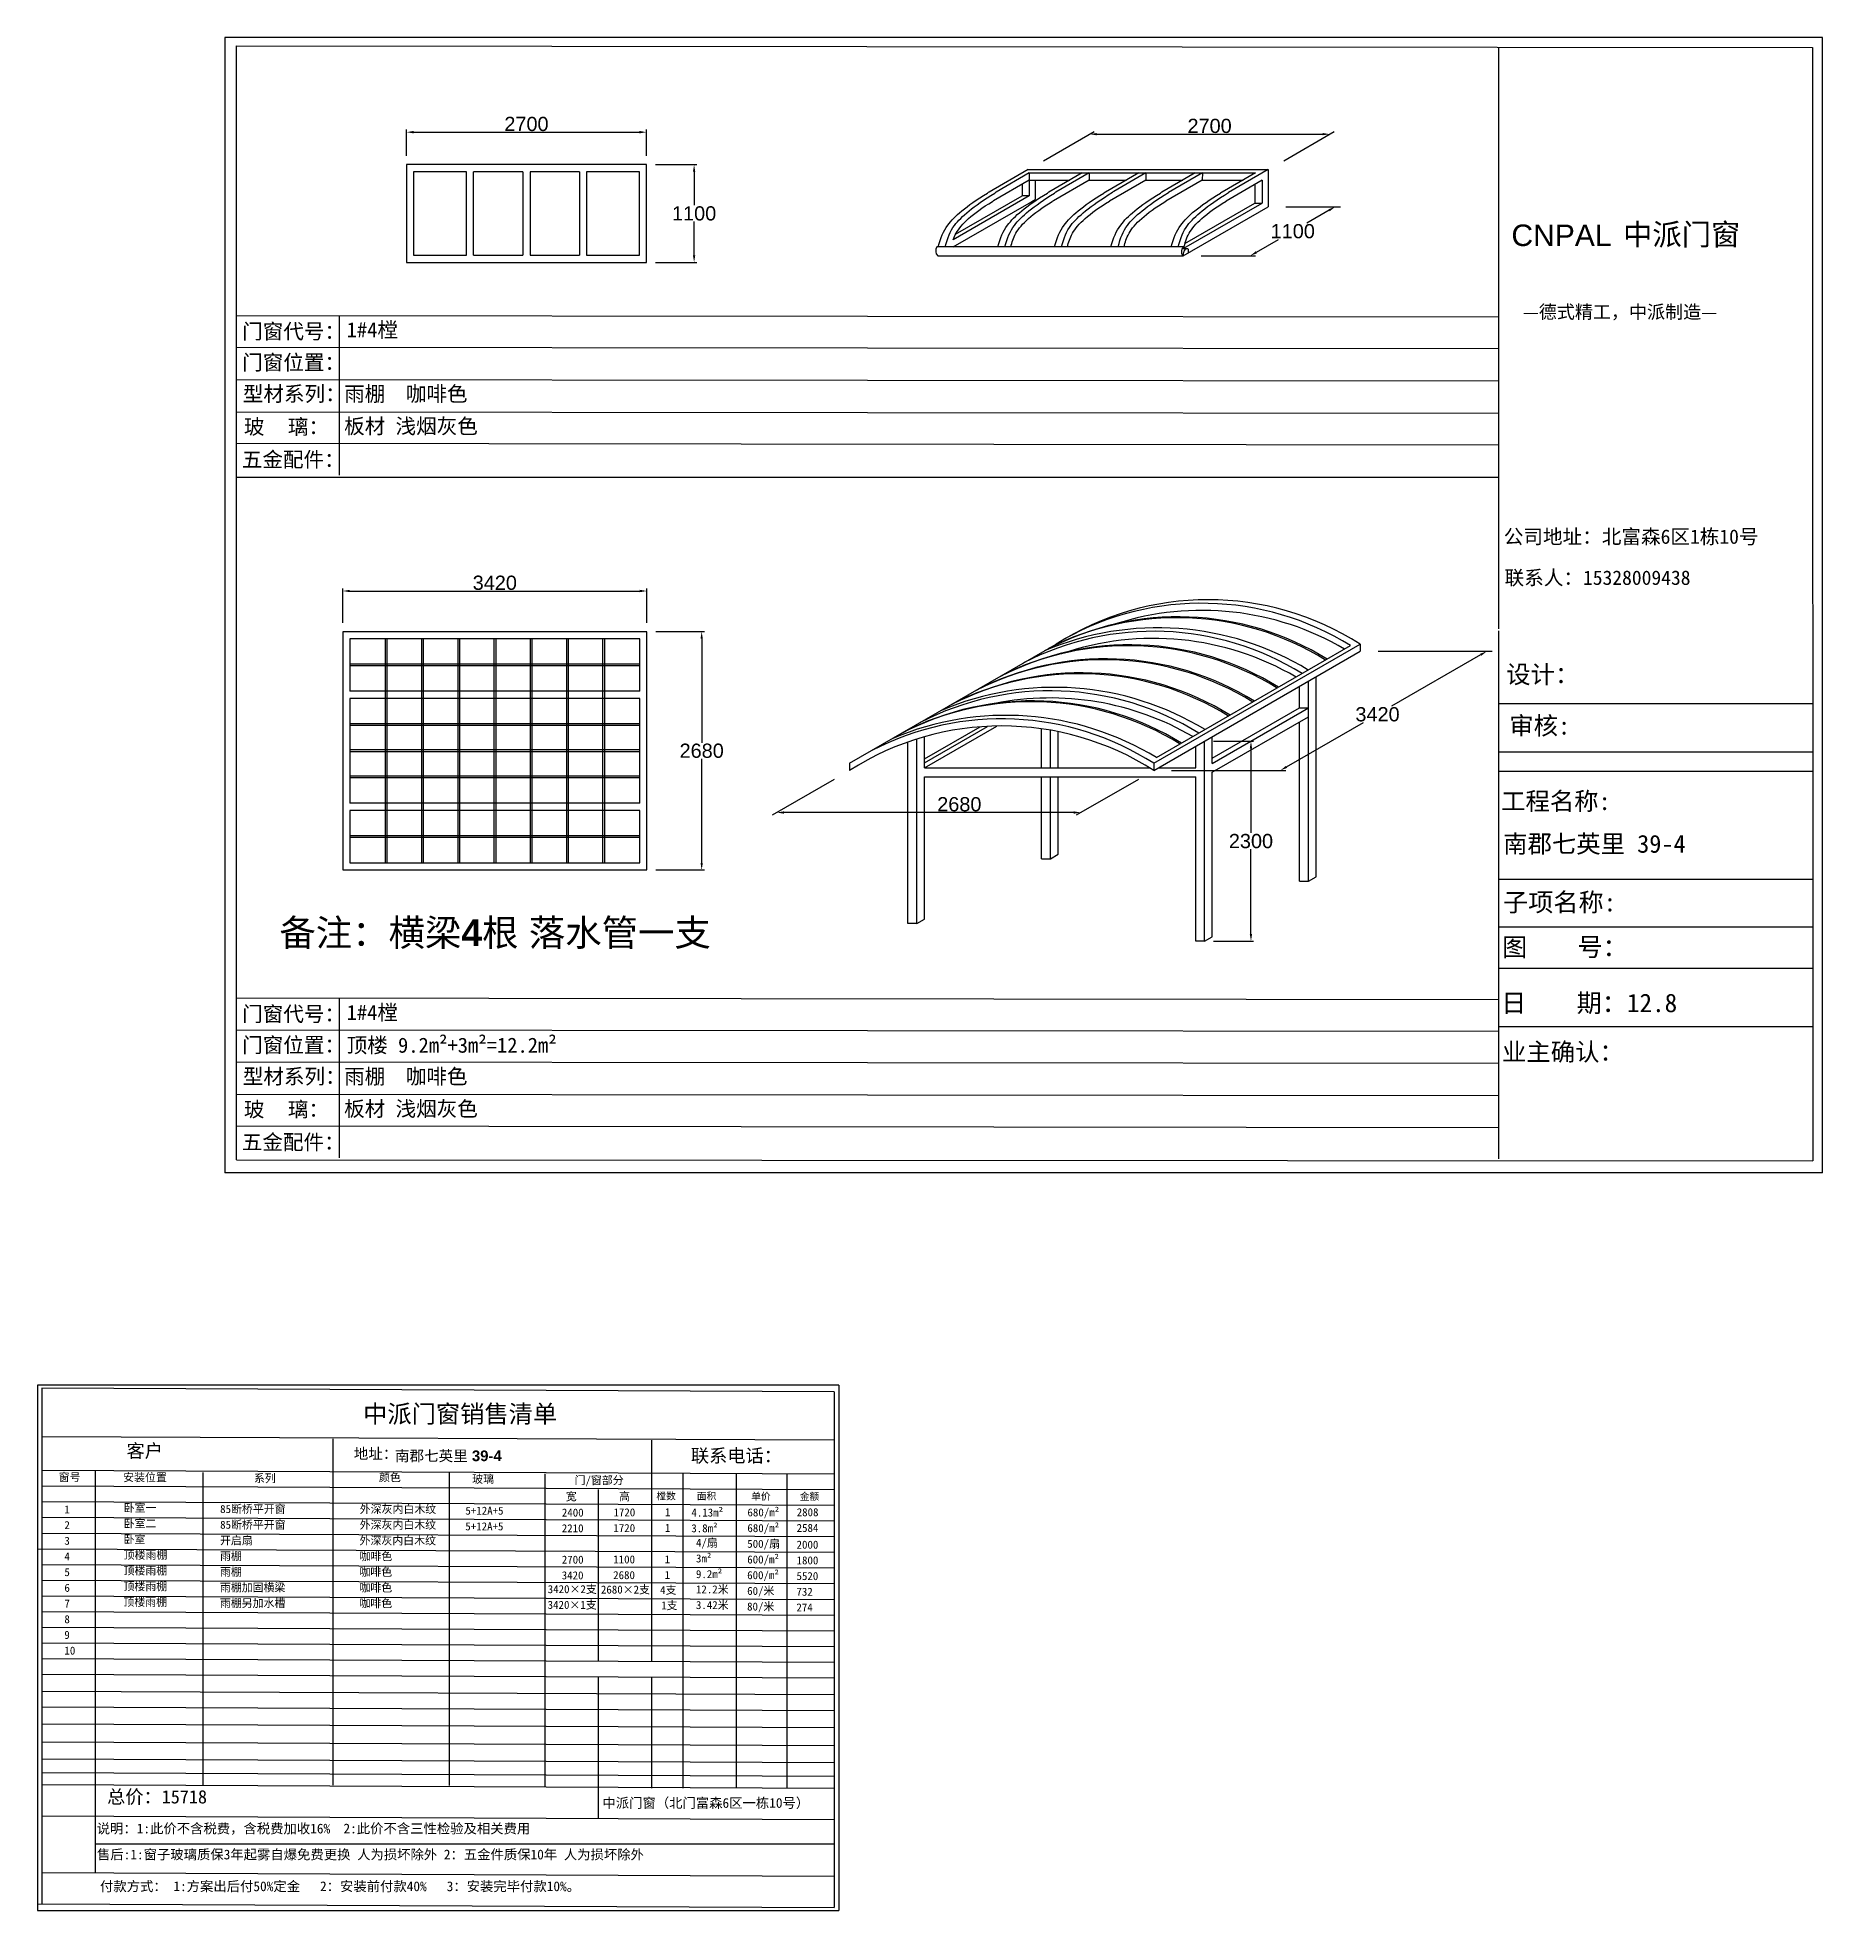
# Model space of a CAD drawing. Header units: inches. Extents: x -138455 to 599497, y -747149 to 13167.
# Drawn here: x 163149 to 183220, y -553349 to -532283 of the extents above; entities that cross this region are included whole.
import ezdxf

# ---------------------------------------------------------------- set-up
doc = ezdxf.new("R2010")
doc.units = ezdxf.units.IN
doc.header["$MEASUREMENT"] = 0
doc.header["$PDMODE"] = 35
doc.header["$PDSIZE"] = -3
doc.layers.add('0 @ 1', color=7, linetype='Continuous')
doc.styles.add('Annotative', font='arialbd.ttf')
doc.styles.add('MtXpl_', font='')
doc.styles.get("Standard").update_dxf_attribs({"font": 'arial.ttf'})
doc.styles.get('MtXpl_').set_extended_font_data('SimSun')
doc.dimstyles.get("Standard").update_dxf_attribs({"dimtxt": 80, "dimasz": 70, "dimexe": 40, "dimexo": 80, "dimgap": 0, "dimtad": 1, "dimtih": 1, "dimtoh": 1, "dimdec": 0, "dimzin": 0, "dimdsep": 46, "dimtxsty": 'Standard', "dimcen": 0.09, "dimadec": 0, "dimazin": 0, "dimtfac": 1, "dimtdec": 0, "dimtofl": 0, "dimtmove": 0, "dimatfit": 3, "dimfxl": 0, "dimtolj": 1, "dimtzin": 0, "dimarcsym": 0})

# ---------------------------------------------------------------- blocks, each defined once
blk = doc.blocks.new('*D2344')
at = {"color": 0, "lineweight": -2, "transparency": 16777216}
for p, q in [((166581, -538866), (166581, -538479)), ((166661, -538509), (169921, -538509)), ((170001, -538866), (170001, -538479))]:
    blk.add_line(p, q, dxfattribs=at)
at = {"color": 0, "transparency": 16777216}
for points in [[(166661, -538495), (166661, -538522), (166581, -538509)], [(169921, -538495), (169921, -538522), (170001, -538509)]]:
    blk.add_solid(points, dxfattribs=at)
at = {"layer": 'Defpoints', "color": 0, "transparency": 16777216}
for p in [(170001, -538509), (166581, -538966), (170001, -538966)]:
    blk.add_point(p, dxfattribs=at)
at = {"color": 0, "transparency": 16777216, "insert": (168291, -538417), "char_height": 160, "attachment_point": 5}
blk.add_mtext('\\A1;3420', dxfattribs=at)
blk = doc.blocks.new('*D2345')
at = {"color": 0, "lineweight": -2, "transparency": 16777216}
for p, q in [((170101, -538966), (170647, -538966)), ((170617, -539046), (170617, -540215)), ((170617, -541566), (170617, -540398)), ((170101, -541646), (170647, -541646))]:
    blk.add_line(p, q, dxfattribs=at)
at = {"color": 0, "transparency": 16777216}
for points in [[(170604, -539046), (170630, -539046), (170617, -538966)], [(170604, -541566), (170630, -541566), (170617, -541646)]]:
    blk.add_solid(points, dxfattribs=at)
at = {"layer": 'Defpoints', "color": 0, "transparency": 16777216}
for p in [(170001, -538966), (170001, -541646), (170617, -541646)]:
    blk.add_point(p, dxfattribs=at)
at = {"color": 0, "transparency": 16777216, "insert": (170617, -540306), "char_height": 160, "attachment_point": 5}
blk.add_mtext('\\A1;2680', dxfattribs=at)
blk = doc.blocks.new('*D2346')
at = {"color": 0, "lineweight": -2, "transparency": 16777216}
for p, q in [((178222, -539187), (179505, -539187)), ((179375, -539227), (178375, -539804)), ((177193, -540487), (178057, -539988)), ((175901, -540527), (177184, -540527))]:
    blk.add_line(p, q, dxfattribs=at)
at = {"color": 0, "transparency": 16777216}
for points in [[(179369, -539215), (179382, -539238), (179445, -539187)], [(177186, -540475), (177200, -540498), (177124, -540527)]]:
    blk.add_solid(points, dxfattribs=at)
at = {"layer": 'Defpoints', "color": 0, "transparency": 16777216}
for p in [(178022, -539187), (179445, -539187), (175701, -540527)]:
    blk.add_point(p, dxfattribs=at)
at = {"color": 0, "transparency": 16777216, "insert": (178216, -539896), "char_height": 160, "attachment_point": 5}
blk.add_mtext('\\A1;3420', dxfattribs=at)
blk = doc.blocks.new('*D2347')
at = {"color": 0, "lineweight": -2, "transparency": 16777216}
for p, q in [((172107, -540627), (171409, -541030)), ((175527, -540627), (174829, -541030)), ((174801, -541000), (171541, -541000))]:
    blk.add_line(p, q, dxfattribs=at)
at = {"color": 0, "transparency": 16777216}
for points in [[(171541, -540987), (171541, -541013), (171461, -541000)], [(174801, -540987), (174801, -541013), (174881, -541000)]]:
    blk.add_solid(points, dxfattribs=at)
at = {"layer": 'Defpoints', "color": 0, "transparency": 16777216}
for p in [(172281, -540527), (175701, -540527), (171461, -541000)]:
    blk.add_point(p, dxfattribs=at)
at = {"color": 0, "transparency": 16777216, "insert": (173514, -540908), "char_height": 160, "attachment_point": 5}
blk.add_mtext('\\A1;2680', dxfattribs=at)
blk = doc.blocks.new('*D2348')
at = {"color": 0, "lineweight": -2, "transparency": 16777216}
for p, q in [((176372, -540197), (176823, -540197)), ((176793, -540277), (176793, -541230)), ((176793, -542367), (176793, -541414)), ((176372, -542447), (176823, -542447))]:
    blk.add_line(p, q, dxfattribs=at)
at = {"color": 0, "transparency": 16777216}
for points in [[(176780, -540277), (176806, -540277), (176793, -540197)], [(176780, -542367), (176806, -542367), (176793, -542447)]]:
    blk.add_solid(points, dxfattribs=at)
at = {"layer": 'Defpoints', "color": 0, "transparency": 16777216}
for p in [(176272, -540197), (176793, -540197), (176272, -542447)]:
    blk.add_point(p, dxfattribs=at)
at = {"color": 0, "transparency": 16777216, "insert": (176793, -541322), "char_height": 160, "attachment_point": 5}
blk.add_mtext('\\A1;2300', dxfattribs=at)
blk = doc.blocks.new('*D2381')
at = {"color": 0, "lineweight": -2, "transparency": 16777216}
for p, q in [((177187, -534187), (177801, -534187)), ((177671, -534227), (177422, -534372)), ((176854, -534699), (177104, -534555)), ((176232, -534739), (176845, -534739))]:
    blk.add_line(p, q, dxfattribs=at)
at = {"color": 0, "transparency": 16777216}
for points in [[(177665, -534216), (177678, -534239), (177741, -534187)], [(176847, -534688), (176861, -534711), (176785, -534739)]]:
    blk.add_solid(points, dxfattribs=at)
at = {"layer": 'Defpoints', "color": 0, "transparency": 16777216}
for p in [(176987, -534187), (177741, -534187), (176032, -534739)]:
    blk.add_point(p, dxfattribs=at)
at = {"color": 0, "transparency": 16777216, "insert": (177263, -534463), "char_height": 160, "width": 462.1, "attachment_point": 5}
blk.add_mtext('\\A1;1100', dxfattribs=at)
blk = doc.blocks.new('*D2382')
at = {"color": 0, "lineweight": -2, "transparency": 16777216}
for p, q in [((174461, -533670), (175030, -533341)), ((177161, -533670), (177730, -533341)), ((175058, -533371), (177598, -533371))]:
    blk.add_line(p, q, dxfattribs=at)
at = {"color": 0, "transparency": 16777216}
for points in [[(175058, -533358), (175058, -533384), (174978, -533371)], [(177598, -533358), (177598, -533384), (177678, -533371)]]:
    blk.add_solid(points, dxfattribs=at)
at = {"layer": 'Defpoints', "color": 0, "transparency": 16777216}
for p in [(177678, -533371), (174287, -533770), (176987, -533770)]:
    blk.add_point(p, dxfattribs=at)
at = {"color": 0, "transparency": 16777216, "insert": (176328, -533279), "char_height": 160, "attachment_point": 5}
blk.add_mtext('\\A1;2700', dxfattribs=at)
blk = doc.blocks.new('*D2383')
at = {"color": 0, "lineweight": -2, "transparency": 16777216}
for p, q in [((167297, -533613), (167297, -533319)), ((167377, -533349), (169917, -533349)), ((169997, -533613), (169997, -533319))]:
    blk.add_line(p, q, dxfattribs=at)
at = {"color": 0, "transparency": 16777216}
for points in [[(167377, -533335), (167377, -533362), (167297, -533349)], [(169917, -533335), (169917, -533362), (169997, -533349)]]:
    blk.add_solid(points, dxfattribs=at)
at = {"layer": 'Defpoints', "color": 0, "transparency": 16777216}
for p in [(169997, -533349), (167297, -533713), (169997, -533713)]:
    blk.add_point(p, dxfattribs=at)
at = {"color": 0, "transparency": 16777216, "insert": (168647, -533257), "char_height": 160, "attachment_point": 5}
blk.add_mtext('\\A1;2700', dxfattribs=at)
blk = doc.blocks.new('*D2384')
at = {"color": 0, "lineweight": -2, "transparency": 16777216}
for p, q in [((170097, -533713), (170562, -533713)), ((170532, -533793), (170532, -534171)), ((170532, -534733), (170532, -534355)), ((170097, -534813), (170562, -534813))]:
    blk.add_line(p, q, dxfattribs=at)
at = {"color": 0, "transparency": 16777216}
for points in [[(170519, -533793), (170545, -533793), (170532, -533713)], [(170519, -534733), (170545, -534733), (170532, -534813)]]:
    blk.add_solid(points, dxfattribs=at)
at = {"layer": 'Defpoints', "color": 0, "transparency": 16777216}
for p in [(169997, -533713), (169997, -534813), (170532, -534813)]:
    blk.add_point(p, dxfattribs=at)
at = {"color": 0, "transparency": 16777216, "insert": (170532, -534263), "char_height": 160, "attachment_point": 5}
blk.add_mtext('\\A1;1100', dxfattribs=at)

msp = doc.modelspace()

# ---------------------------------------------------------------- linework, layer by layer
for p, q in [((165254.2, -532283.5), (165254.2, -539078.5)), ((183219.6, -532283.5), (165254.2, -532283.5)), ((183219.6, -539091.2), (183219.6, -532283.5)), ((165388.1, -544904.5), (165388.2, -532378.5)), ((165388.2, -532378.5), (183107.1, -532396.2)), ((179577.1, -532396.2), (179577, -538934.4)), ((183107.1, -532396.2), (183111.9, -544917)), ((174287.5, -533769.7), (173848, -534023.4)), ((174287.5, -533769.7), (176987.5, -533769.7)), ((176987.5, -533769.7), (176540.4, -534027.8)), ((176987.5, -533769.7), (176987.5, -533848.9)), ((167972, -533793.1), (167377, -533793.1)), ((167377, -533793.1), (167377, -534733.1)), ((167972, -534733.1), (167972, -533793.1)), ((168607, -533793.1), (168052, -533793.1)), ((168052, -534733.1), (168052, -533793.1)), ((168607, -533793.1), (168607, -534733.1)), ((169242, -533793.1), (168687, -533793.1)), ((168687, -533793.1), (168687, -534733.1)), ((169242, -533793.1), (169242, -534733.1)), ((169917, -533793.1), (169322, -533793.1)), ((169322, -533793.1), (169322, -534733.1)), ((169917, -534733.1), (169917, -533793.1)), ((174299.3, -533887.2), (173899.2, -534119.2)), ((174299.3, -533807.2), (173928, -534023.4)), ((174219.3, -533933.6), (174219.3, -534065.4)), ((174299.3, -533807.2), (176842.6, -533807.2)), ((174299.3, -533807.2), (174299.3, -533887.2)), ((174299.3, -533887.2), (174756.5, -533887.2)), ((174299.3, -533887.2), (174299.3, -534065.4)), ((174368.6, -533887.2), (174368.6, -534105.4)), ((174895.1, -533807.2), (174520.5, -534023.4)), ((174973.7, -533887.2), (174571.8, -534119.2)), ((174975.1, -533807.2), (174600.5, -534023.4)), ((174975.1, -533807.2), (174973.7, -533887.2)), ((174973.7, -533887.2), (175392.3, -533887.2)), ((175530.7, -533807.3), (175156.3, -534023.4)), ((175609.6, -533887.2), (175201.5, -534122.8)), ((175610.9, -533807.2), (175251.1, -534014.9)), ((175609.6, -533887.2), (176028.2, -533887.2)), ((175610.9, -533807.2), (175610.9, -533887.2)), ((176166.5, -533807.3), (175792.1, -534023.4)), ((176245.4, -533887.2), (175837.3, -534122.8)), ((176246.7, -533807.2), (175864.3, -534027.9)), ((176246.7, -533807.2), (176245.4, -533887.2)), ((176245.4, -533887.2), (176704, -533887.2)), ((176842.6, -533807.2), (176468.2, -534023.3)), ((176918.2, -533888.9), (176513.3, -534122.7)), ((176838.2, -533935.1), (176838.2, -534147.2)), ((176916.7, -533806.9), (176916.7, -533807)), ((176918.2, -533888.9), (176918.2, -534147.2)), ((176987.5, -533848.9), (176987.5, -534187.2)), ((174299.3, -534065.4), (173443.6, -534559.4)), ((173444.3, -534639.1), (174299.3, -534145.4)), ((173471.6, -534497.1), (174219.3, -534065.4)), ((174299.3, -534065.4), (174219.3, -534065.4)), ((174299.3, -534145.4), (174368.6, -534105.4)), ((176031.5, -534739.1), (176987.5, -534187.2)), ((176039.1, -534654.8), (176918.2, -534147.2)), ((176050.6, -534601.9), (176838.2, -534147.2)), ((176838.2, -534147.2), (176918.2, -534147.2)), ((167377, -534733.1), (167972, -534733.1)), ((168052, -534733.1), (168607, -534733.1)), ((168687, -534733.1), (169242, -534733.1)), ((169322, -534733.1), (169917, -534733.1)), ((176029.7, -534639.1), (173262.9, -534639.1)), ((173270.9, -534739.1), (176031.5, -534739.1)), ((176075, -534660), (176018.2, -534660.1)), ((165388.3, -535409.1), (179577.2, -535424.2)), ((166540.6, -535410.4), (166541.1, -537207.9)), ((166540.6, -535410.4), (166541.1, -537207.9)), ((165388.3, -535767.5), (179577.2, -535782.6)), ((165388.3, -536128.4), (179577.2, -536143.6)), ((165388.3, -536492.1), (179577.2, -536507.2)), ((165388.3, -536847.2), (179577.1, -536864.9)), ((165388.2, -537227.7), (179577.1, -537227.7)), ((169921.3, -539046.3), (166661.3, -539046.3)), ((166661.3, -539046.3), (166661.3, -539636.3)), ((167058.8, -539046.3), (167058.8, -541566.3)), ((167078.8, -539046.3), (167078.8, -541566.3)), ((167466.3, -539046.3), (167466.3, -541566.3)), ((167486.3, -539046.3), (167486.3, -541566.3)), ((167873.8, -539046.3), (167873.8, -541566.3)), ((167893.8, -539046.3), (167893.8, -541566.3)), ((168281.3, -539046.3), (168281.3, -541566.3)), ((168301.3, -539046.3), (168301.3, -541566.3)), ((168688.8, -539046.3), (168688.8, -541566.3)), ((168708.8, -539046.3), (168708.8, -541566.3)), ((169096.3, -539046.3), (169096.3, -541566.3)), ((169116.3, -539046.3), (169116.3, -541566.3)), ((169503.8, -539046.3), (169503.8, -541566.3)), ((169523.8, -539046.3), (169523.8, -541566.3)), ((169921.3, -539636.3), (169921.3, -539046.3)), ((179577.1, -538955.2), (179577, -544894.4)), ((165254.2, -539078.5), (165254.2, -545051.1)), ((172280.6, -540446.8), (174601.6, -539106.8)), ((175700.6, -540446.8), (178021.6, -539106.8)), ((175700.6, -540526.8), (178021.6, -539186.8)), ((175731.3, -540382.9), (177914, -539122.7)), ((178021.6, -539106.8), (178021.6, -539186.8)), ((183219.6, -545051.1), (183219.6, -539091.2)), ((169921.3, -539331.3), (166661.3, -539331.3)), ((169921.3, -539351.3), (166661.3, -539351.3)), ((177527.2, -541722.2), (177527.2, -539472.2)), ((169921.3, -539636.3), (166661.3, -539636.3)), ((177340.6, -539822.8), (177340.6, -539579.9)), ((177440.6, -541772.2), (177440.6, -539522.2)), ((169921.3, -539716.3), (166661.3, -539716.3)), ((166661.3, -539716.3), (166661.3, -540896.3)), ((169921.3, -540896.3), (169921.3, -539716.3)), ((176358.1, -540390), (177340.6, -539822.8)), ((176358.1, -540447.8), (177440.6, -539822.8)), ((177340.6, -539822.8), (177440.6, -539822.8)), ((179577.1, -539774.4), (183107.1, -539774.4)), ((169921.3, -540001.3), (166661.3, -540001.3)), ((169921.3, -540021.3), (166661.3, -540021.3)), ((173121.8, -540497.8), (173936.8, -540027.2)), ((173121.8, -540440), (173830.6, -540030.8)), ((173121.8, -540397.8), (173748.4, -540036)), ((174437.5, -540497.8), (174437.5, -540058.4)), ((174537.5, -540497.8), (174537.5, -540074.2)), ((174624.1, -540497.8), (174624.1, -540090.6)), ((176358.1, -540547.8), (177440.6, -539922.8)), ((177340.6, -541772.2), (177340.6, -539980.5)), ((169921.3, -540296.3), (166661.3, -540296.3)), ((169921.3, -540316.3), (166661.3, -540316.3)), ((172619.1, -540258.4), (172619.1, -540256.2)), ((172935.2, -542248.8), (172935.2, -540207.4)), ((173035.2, -542248.8), (173035.2, -540174)), ((173121.8, -540497.8), (173121.8, -540148)), ((176171.5, -540497.8), (176171.5, -540254.9)), ((176271.5, -542447.2), (176271.5, -540197.2)), ((176358.1, -540447.8), (176358.1, -540147.2)), ((179577, -540319), (183107, -540319)), ((172280.6, -540446.8), (172280.6, -540526.8)), ((173121.8, -540497.8), (175654.4, -540497.8)), ((175636.4, -540406.8), (175637.8, -540406.8)), ((175700.6, -540446.8), (175700.6, -540526.8)), ((175750.9, -540497.8), (176171.5, -540497.8)), ((169921.3, -540591.3), (166661.3, -540591.3)), ((169921.3, -540611.3), (166661.3, -540611.3)), ((173121.8, -542198.8), (173121.8, -540597.8)), ((173121.8, -540597.8), (176171.5, -540597.8)), ((174437.5, -541519), (174437.5, -540597.8)), ((174537.5, -541519), (174537.5, -540597.8)), ((174624.1, -541469), (174624.1, -540597.8)), ((176171.5, -542447.2), (176171.5, -540597.8)), ((176358.1, -542397.2), (176358.1, -540547.8)), ((179577.1, -540534.7), (183109, -540533.8)), ((169921.3, -540896.3), (166661.3, -540896.3)), ((169921.3, -540976.3), (166661.3, -540976.3)), ((166661.3, -540976.3), (166661.3, -541566.3)), ((169921.3, -541566.3), (169921.3, -540976.3)), ((169921.3, -541261.3), (166661.3, -541261.3)), ((169921.3, -541281.3), (166661.3, -541281.3)), ((166661.3, -541566.3), (169921.3, -541566.3)), ((174437.5, -541519), (174537.5, -541519)), ((174537.5, -541519), (174624.1, -541469)), ((177340.6, -541772.2), (177440.6, -541772.2)), ((177440.6, -541772.2), (177527.2, -541722.2)), ((179577.1, -541750.9), (183109.1, -541749.9)), ((173035.2, -542248.8), (173121.8, -542198.8)), ((173035.2, -542248.8), (172935.2, -542248.8)), ((176271.5, -542447.2), (176358.1, -542397.2)), ((179577.1, -542284.7), (183109.3, -542283.8)), ((176271.5, -542447.2), (176171.5, -542447.2)), ((179577.1, -542750.2), (183109.4, -542749.3)), ((165388.2, -543085.9), (179577.1, -543101)), ((166540.5, -543087.2), (166541, -544884.7)), ((165388.2, -543444.3), (179577.1, -543459.4)), ((179577, -543407.4), (183109.6, -543406.5)), ((165388.2, -543805.2), (179577.1, -543820.4)), ((165388.2, -544168.9), (179577.1, -544184)), ((165388.2, -544523.9), (179577, -544541.7)), ((165388.1, -544904.5), (183111.9, -544917)), ((183219.6, -545051.1), (165254.2, -545051.1)), ((163149, -547438.7), (163149, -553348.6)), ((172157.7, -547438.7), (163149, -547438.7)), ((172107.7, -547513.9), (163199, -547473.7)), ((163199, -547473.7), (163199, -553273.5)), ((172157.7, -547438.7), (172157.7, -553348.6)), ((172107.7, -547513.9), (172107.7, -553313.6)), ((172107.7, -548060.2), (163199, -548020.1)), ((166470.7, -548045.2), (166470.7, -550732.1)), ((170052.7, -548060.2), (170052.7, -550545.5)), ((163199, -548397.1), (172107.7, -548437.2)), ((163799, -548397.1), (163799, -549985.3)), ((165009, -548422.2), (165009, -551066.8)), ((167779.3, -548422.2), (167779.3, -551943.1)), ((168852.7, -548437.2), (168852.7, -551961)), ((170403.7, -548437.2), (170403.7, -551970.7)), ((171003.7, -548437.2), (171003.7, -550025.5)), ((171573, -548437.2), (171573, -551970.7)), ((163199, -548573.6), (172107.7, -548613.7)), ((169452.7, -548613.7), (169452.7, -550542.7)), ((163199, -548750), (172107.7, -548790.2)), ((163199, -548926.5), (172107.7, -548966.6)), ((163199, -549103), (172107.7, -549143.1)), ((163149, -549279.4), (172107.7, -549319.6)), ((163199, -549455.9), (172107.7, -549496.1)), ((163199, -549632.4), (172107.7, -549672.5)), ((163199, -549808.9), (172107.7, -549849)), ((163199, -549985.3), (172107.7, -550025.5)), ((163799, -549985.3), (163799, -552921.5)), ((163199, -550161.8), (172107.7, -550201.9)), ((171003.7, -550025.5), (171003.7, -551970.7)), ((163199, -550338.3), (172107.7, -550378.4)), ((163199, -550514.7), (172107.7, -550554.9)), ((163199, -550691.2), (172107.7, -550731.3)), ((166470.7, -550732.1), (166470.7, -551939.8)), ((169452.7, -550719.2), (169452.7, -551970.7)), ((170052.7, -550721.9), (170052.7, -551970.7)), ((163199, -550880.4), (172107.7, -550920.6)), ((163199, -551058.7), (172107.7, -551098.8)), ((165009, -551056.8), (165009, -551935.5)), ((163199, -551249.3), (172107.7, -551289.4)), ((163199, -551451.1), (172107.7, -551491.2)), ((163199, -551641.7), (172107.7, -551681.9)), ((163199, -551797.6), (172107.7, -551837.8)), ((163199, -551930.5), (172107.7, -551970.7)), ((169452.7, -551970.7), (169452.7, -552315.7)), ((163199, -552283.5), (172107.7, -552323.6)), ((163799, -552599.8), (172107.7, -552599.8)), ((163199, -552921.5), (172107.7, -552961.6)), ((163149, -553273.5), (172107.7, -553313.6)), ((163149, -553348.6), (172157.7, -553348.6))]:
    msp.add_line(p, q)
for points in [[(167297, -534813.1), (169997, -534813.1), (169997, -533713.1), (167297, -533713.1)], [(166581.3, -541646.3), (170001.3, -541646.3), (170001.3, -538966.3), (166581.3, -538966.3)]]:
    msp.add_lwpolyline(points, close=True)
for centre, radius, start, end in [((174098, -534456.4), 500, 120, 122.1124), ((174149.2, -534552.2), 500, 120, 121.68765), ((174178, -534456.4), 500, 120, 122.1124), ((174770.5, -534456.4), 500, 120, 122.1124), ((174821.8, -534552.2), 500, 120, 121.68765), ((174850.5, -534456.4), 500, 120, 122.1124), ((175406.3, -534456.4), 500, 120, 122.1124), ((175501.1, -534447.9), 500, 120, 121.98316), ((176042.1, -534456.4), 500, 120, 122.1124), ((176718.2, -534456.3), 500, 120, 122.1124), ((176311.6, -541780.9), 3174.1, 57.40241, 122.59759), ((175960.8, -541983.4), 3174.1, 58.21875, 117.40241), ((175978.1, -541973.4), 3174.1, 58.21875, 117.40241), ((176242.3, -541820.9), 3174.1, 58.21875, 119.27794), ((176242.3, -541900.9), 3174.1, 59.64775, 107.82424), ((175696.7, -542135.9), 3174.1, 58.21875, 117.40241), ((175744.2, -542174.7), 3252.3, 58.62707, 113.02177), ((175696.7, -542215.9), 3174.1, 59.64775, 108.99253), ((175415.1, -542298.4), 3174.1, 58.21875, 117.40241), ((175432.4, -542288.4), 3174.1, 58.21875, 117.40241), ((174869.5, -542613.5), 3174.1, 58.21875, 117.40241), ((174886.8, -542603.5), 3174.1, 58.21875, 117.40241), ((175142.3, -542456), 3174.1, 58.21875, 117.40241), ((175159.6, -542446), 3174.1, 58.21875, 117.40241), ((174536.2, -542805.9), 3174.1, 58.21875, 117.40241), ((174583.8, -542844.7), 3252.3, 58.62707, 113.02177), ((174323.8, -542928.5), 3174.1, 58.21875, 117.40241), ((174341.1, -542918.5), 3174.1, 58.21875, 117.40241), ((174536.2, -542885.9), 3174.1, 59.64775, 101.28838), ((173990.6, -543200.9), 3174.1, 57.40241, 122.59759), ((173990.6, -543120.9), 3174.1, 57.40241, 117.40241), ((174038.2, -543159.7), 3252.3, 58.62707, 113.02177)]:
    msp.add_arc(centre, radius, start, end)
for centre, major_axis, ratio, start_param, end_param in [((173317.1, -534678.2), (38.1, 66), 0.8759307, 1.4814637, 2.9951588), ((176075.6, -534677.1), (38.1, 66), 0.7767923, 1.4392834, 3.0249881), ((176061, -534700.5), (-22.1, -38.3), 0.5773503, 1.7122253, 6.1417563)]:
    msp.add_ellipse(centre, major_axis=major_axis, ratio=ratio, start_param=start_param, end_param=end_param)
for points, knots in [([(173274.8, -534639.2), (173303.4, -534531.9), (173376.5, -534363.7), (173582.2, -534185.9), (173832.2, -534032.9)], [0, 0, 0, 0, 268.1368963, 661.1771989, 661.1771989, 661.1771989, 661.1771989]), ([(173354.8, -534639.2), (173383.4, -534531.9), (173447.1, -534369.3), (173668.5, -534185.9), (173912.2, -534032.9)], [0, 0, 0, 0, 268.1368963, 661.1771989, 661.1771989, 661.1771989, 661.1771989]), ([(173443.6, -534559.4), (173452.5, -534535), (173511.2, -534406.6), (173656.9, -534268.6), (173886.6, -534126.8)], [179.9848402, 179.9848402, 179.9848402, 179.9848402, 268.1368963, 647.9530734, 647.9530734, 647.9530734, 647.9530734]), ([(173947.4, -534639.2), (173975.9, -534531.9), (174049, -534363.7), (174254.7, -534185.9), (174504.7, -534032.9)], [0, 0, 0, 0, 268.1368963, 661.1771989, 661.1771989, 661.1771989, 661.1771989]), ([(174027.4, -534639.2), (174055.9, -534531.9), (174119.6, -534369.3), (174341, -534185.9), (174584.7, -534032.9)], [0, 0, 0, 0, 268.1368963, 661.1771989, 661.1771989, 661.1771989, 661.1771989]), ([(174094.5, -534639.1), (174105.1, -534585.7), (174154.7, -534434.2), (174329.4, -534268.6), (174559.1, -534126.8)], [86.7058092, 86.7058092, 86.7058092, 86.7058092, 268.1368963, 647.9530734, 647.9530734, 647.9530734, 647.9530734]), ([(174583.2, -534639.2), (174611.8, -534531.9), (174684.8, -534363.7), (174890.5, -534185.9), (175140.5, -534032.9)], [0, 0, 0, 0, 268.1368963, 661.1771989, 661.1771989, 661.1771989, 661.1771989]), ([(174663.2, -534639.2), (174691.8, -534531.9), (174755.5, -534369.2), (174977.2, -534185.6), (175236.3, -534023.8)], [0, 0, 0, 0, 268.1368963, 661.6761526, 661.6761526, 661.6761526, 661.6761526]), ([(174730.3, -534639.1), (174740.9, -534585.7), (174790.8, -534433.2), (174967.5, -534266.5), (175201.5, -534122.8)], [86.7058092, 86.7058092, 86.7058092, 86.7058092, 268.1368963, 651.5343601, 651.5343601, 651.5343601, 651.5343601]), ([(175219, -534639.2), (175247.6, -534531.9), (175320.7, -534363.7), (175526.3, -534185.9), (175776.3, -534032.9)], [0, 0, 0, 0, 268.1368963, 661.1771989, 661.1771989, 661.1771989, 661.1771989]), ([(175299, -534639.2), (175327.6, -534531.9), (175391.7, -534368.2), (175615.5, -534183.5), (175864.3, -534027.9)], [0, 0, 0, 0, 268.1368963, 665.4541132, 665.4541132, 665.4541132, 665.4541132]), ([(175366.1, -534639.1), (175376.7, -534585.7), (175426.6, -534433.2), (175603.3, -534266.5), (175837.3, -534122.8)], [86.7058092, 86.7058092, 86.7058092, 86.7058092, 268.1368963, 651.5343601, 651.5343601, 651.5343601, 651.5343601]), ([(175895, -534639.1), (175923.6, -534531.8), (175996.7, -534363.6), (176202.4, -534185.8), (176452.4, -534032.8)], [0, 0, 0, 0, 268.1368963, 661.1771989, 661.1771989, 661.1771989, 661.1771989]), ([(175975, -534639.1), (176003.6, -534531.8), (176067.7, -534368.1), (176291.6, -534183.4), (176540.4, -534027.8)], [0, 0, 0, 0, 268.1368963, 665.4541132, 665.4541132, 665.4541132, 665.4541132]), ([(176039.1, -534654.8), (176049.7, -534595.2), (176097.1, -534438.3), (176279.3, -534266.4), (176513.3, -534122.7)], [68.9327745, 68.9327745, 68.9327745, 68.9327745, 268.1368963, 651.5343601, 651.5343601, 651.5343601, 651.5343601])]:
    msp.add_open_spline(points, degree=3, knots=knots)

# ---------------------------------------------------------------- texts
msp.add_text('CNPAL', height=241.71).set_placement((179721.6, -534629.3))
at = {"style": 'MtXpl_'}
for s, height, p in [('中派门窗', 241.71, (180976.6, -534619.3)), ('—德式精工，中派制造—', 148.743, (179848.1, -535444.1)), ('公司地址：北富森6区1栋10号', 161.591, (179635.8, -537977.9)), ('联系人：15328009438', 161.591, (179644.6, -538439.8)), ('设计：', 200.82, (179663, -539546.8)), ('审核:', 200.82, (179697.6, -540123.6)), ('工程名称:', 200.82, (179605.5, -540972.4)), ('南郡七英里 39-4', 200.82, (179628.7, -541452.3)), ('子项名称:', 207.51, (179626.4, -542112.7)), ('图    号：', 207.51, (179616.4, -542615.9)), ('日    期：12.8', 207.513, (179606.9, -543244.9)), ('业主确认：', 200.82, (179615.7, -543792.1))]:
    msp.add_text(s, height=height, dxfattribs=at).set_placement(p)
at = {"layer": '0 @ 1', "style": 'Annotative'}
for s, height, p in [('门窗代号：', 169.57, (165450.8, -535673.2)), ('门窗位置：', 169.57, (165450.8, -536022.6)), ('型材系列：', 169.57, (165458, -536375.5)), ('玻    璃：', 169.57, (165469.8, -536745.5)), ('五金配件：', 169.57, (165446.6, -537114.2)), ('门窗代号：', 169.57, (165450.7, -543350)), ('门窗位置：', 169.57, (165450.7, -543699.4)), ('型材系列：', 169.57, (165457.9, -544052.3)), ('玻    璃：', 169.57, (165469.7, -544422.3)), ('五金配件：', 169.57, (165446.5, -544791)), ('南郡七英里 39-4', 120, (167168.4, -548294.7))]:
    msp.add_text(s, height=height, dxfattribs=at).set_placement(p)
at = {"layer": '0 @ 1', "attachment_point": 1, "style": 'Annotative'}
for s, width, heights, insert, char_height in [('{\\fSimSun|b1|i0|c134|p2;1#4樘}', 4396.385, [0], (166625, -535486.4), 169.573), ('{\\fSimSun|b1|i0|c134|p2;雨棚  咖啡色}', 4757.374, [268.8], (166596.9, -536206), 169.573), ('{\\fSimSun|b1|i0|c134|p2;板材 浅烟灰色}', 4757.374, [268.8], (166597, -536569.7), 169.573), ('{\\fSimSun|b1|i0|c134|p2;备注：横梁}4{\\fSimSun|b1|i0|c134|p2;根} {\\fSimSun|b1|i0|c134|p2;落水管一支} ', 5791.5, [0], (165869, -542201.3), 300), ('{\\fSimSun|b1|i0|c134|p2;1#4樘}', 4396.385, [0], (166624.9, -543163.2), 169.573), ('{\\fSimSun|b1|i0|c134|p2;顶楼 9.2m²+3m²=12.2m²}', 4396.385, [0], (166625, -543531.8), 169.573), ('{\\fSimSun|b1|i0|c134|p2;雨棚  咖啡色}', 4757.374, [268.8], (166596.8, -543882.8), 169.573), ('{\\fSimSun|b1|i0|c134|p2;板材 浅烟灰色}', 4757.374, [268.8], (166596.9, -544246.5), 169.573), ('{\\fSimSun|b1|i0|c134|p2;中派门窗销售清单}', 2802.276, [0], (166810.2, -547663.1), 200), ('{\\fSimSun|b1|i0|c134|p2;客户}', 485.592, [0], (164150.4, -548103.2), 150), ('{\\fSimSun|b1|i0|c134|p2;地址：}', 3483.473, [0], (166705, -548149.9), 120), ('{\\fSimSun|b1|i0|c134|p2;联系电话：}', 1409.924, [0], (170496.2, -548158.2), 150), ('{\\fSimSun|b1|i0|c134|p2;窗号}', 485.592, [0], (163387.7, -548429.7), 90), ('{\\fSimSun|b1|i0|c134|p2;安装位置}', 706.927, [0], (164112.5, -548432.2), 90), ('{\\fSimSun|b1|i0|c134|p2;系列}', 485.592, [0], (165582.6, -548442.3), 90), ('{\\fSimSun|b1|i0|c134|p2;颜色}', 485.592, [0], (166988.7, -548431), 90), ('{\\fSimSun|b1|i0|c134|p2;玻璃}', 485.592, [0], (168037.1, -548450), 90), ('{\\fSimSun|b1|i0|c134|p2;门/窗部分}', 603.897, [0], (169188, -548464.7), 90), ('{\\fSimSun|b1|i0|c134|p2;宽 }', 603.897, [0], (169089.2, -548646.7), 90), ('{\\fSimSun|b1|i0|c134|p2;高 }', 603.897, [0], (169689.2, -548646.7), 90), ('{\\fSimSun|b1|i0|c134|p2;樘数}', 603.897, [0], (170108, -548646.9), 80), ('{\\fSimSun|b1|i0|c134|p2;面积}', 603.897, [0], (170562.4, -548646.9), 80), ('{\\fSimSun|b1|i0|c134|p2;单价}', 603.897, [0], (171173.4, -548650.7), 80), ('{\\fSimSun|b1|i0|c134|p2;金额}', 603.897, [0], (171720.4, -548652.1), 80), ('{\\fSimSun|b1|i0|c134|p2;1}', 485.592, [0], (163452, -548792), 90), ('{\\fSimSun|b1|i0|c134|p2;卧室二}', 1226.654, [0], (164117.7, -548951.3), 90), ('{\\fSimSun|b1|i0|c134|p2;卧室一}', 1226.654, [0], (164118.5, -548774.9), 90), ('{\\fSimSun|b1|i0|c134|p2;85断桥平开窗}', 1528.495, [129], (165202.9, -548788.2), 90), ('{\\fSimSun|b1|i0|c134|p2;85断桥平开窗}', 1528.495, [129], (165202.9, -548964.7), 90), ('{\\fSimSun|b1|i0|c134|p2;外深灰内白木纹}', 1460.301, [0], (166772, -548966.3), 90), ('{\\fSimSun|b1|i0|c134|p2;外深灰内白木纹}', 1460.301, [0], (166772.8, -548789.9), 90), ('{\\fSimSun|b1|i0|c134|p2;5+12A+5}', 1460.301, [0], (167960.5, -548806.7), 90), ('{\\fSimSun|b1|i0|c134|p2;2400}', 1460.301, [0], (169045.1, -548828), 90), ('{\\fSimSun|b1|i0|c134|p2;1720}', 1460.301, [0], (169625.2, -548825.4), 90), ('{\\fSimSun|b1|i0|c134|p2;1}', 102.542, [0], (170203.9, -548824.2), 90), ('{\\fSimSun|b1|i0|c134|p2;4.13m²}', 1460.301, [0], (170501.4, -548827.9), 90), ('{\\fSimSun|b1|i0|c134|p2;680/m²}', 1460.301, [0], (171131.8, -548826), 90), ('{\\fSimSun|b1|i0|c134|p2;2808}', 1460.301, [0], (171685.6, -548824), 90), ('{\\fSimSun|b1|i0|c134|p2;3}', 485.592, [0], (163452, -549144.9), 90), ('{\\fSimSun|b1|i0|c134|p2;2}', 485.592, [0], (163452, -548968.4), 90), ('{\\fSimSun|b1|i0|c134|p2;卧室}', 1226.654, [0], (164116.9, -549128), 90), ('{\\fSimSun|b1|i0|c134|p2;开启扇}', 1528.495, [129], (165201.3, -549141.3), 90), ('{\\fSimSun|b1|i0|c134|p2;外深灰内白木纹}', 1460.301, [0], (166770.4, -549142.9), 90), ('{\\fSimSun|b1|i0|c134|p2;5+12A+5}', 1460.301, [0], (167959.7, -548983.1), 90), ('{\\fSimSun|b1|i0|c134|p2;2210}', 1460.301, [0], (169044.3, -549004.5), 90), ('{\\fSimSun|b1|i0|c134|p2;1720}', 1460.301, [0], (169624.4, -549001.9), 90), ('{\\fSimSun|b1|i0|c134|p2;1}', 102.542, [0], (170203, -549000.6), 90), ('{\\fSimSun|b1|i0|c134|p2;3.8m²}', 1460.301, [0], (170500.6, -549004.4), 90), ('{\\fSimSun|b1|i0|c134|p2;4/扇}', 383.611, [0], (170553.3, -549167.3), 90), ('{\\fSimSun|b1|i0|c134|p2;500/扇}', 1460.301, [0], (171129.4, -549179), 90), ('{\\fSimSun|b1|i0|c134|p2;680/m²}', 1460.301, [0], (171131, -549002.5), 90), ('{\\fSimSun|b1|i0|c134|p2;2584}', 1460.301, [0], (171684.8, -549000.5), 90), ('{\\fSimSun|b1|i0|c134|p2;4}', 485.592, [0], (163452, -549321.4), 90), ('{\\fSimSun|b1|i0|c134|p2;顶楼雨棚}', 1226.654, [0], (164117.7, -549304.3), 90), ('{\\fSimSun|b1|i0|c134|p2;雨棚}', 1528.495, [129], (165201.2, -549317.6), 90), ('{\\fSimSun|b1|i0|c134|p2;咖啡色}', 1460.301, [0], (166769.6, -549319.4), 90), ('{\\fSimSun|b1|i0|c134|p2;2700}', 1460.301, [0], (169044.3, -549357.4), 90), ('{\\fSimSun|b1|i0|c134|p2;1100}', 1460.301, [0], (169622.8, -549354.8), 90), ('{\\fSimSun|b1|i0|c134|p2;1}', 102.542, [0], (170201.5, -549353.6), 90), ('{\\fSimSun|b1|i0|c134|p2;3m²}', 383.611, [0], (170553.3, -549343.7), 90), ('{\\fSimSun|b1|i0|c134|p2;600/m²}', 1460.301, [0], (171129.4, -549355.4), 90), ('{\\fSimSun|b1|i0|c134|p2;2000}', 1460.301, [0], (171684, -549189), 90), ('{\\fSimSun|b1|i0|c134|p2;1800}', 1460.301, [0], (171684, -549365.5), 90), ('{\\fSimSun|b1|i0|c134|p2;5}', 485.592, [0], (163452, -549497.8), 90), ('{\\fSimSun|b1|i0|c134|p2;顶楼雨棚}', 1226.654, [0], (164116.9, -549480.7), 90), ('{\\fSimSun|b1|i0|c134|p2;雨棚}', 1528.495, [129], (165200.5, -549494.1), 90), ('{\\fSimSun|b1|i0|c134|p2;咖啡色}', 1460.301, [0], (166768.8, -549495.8), 90), ('{\\fSimSun|b1|i0|c134|p2;3420}', 1460.301, [0], (169043.5, -549533.9), 90), ('{\\fSimSun|b1|i0|c134|p2;2680}', 1460.301, [0], (169622, -549531.3), 90), ('{\\fSimSun|b1|i0|c134|p2;1}', 102.542, [0], (170200.7, -549530), 90), ('{\\fSimSun|b1|i0|c134|p2;9.2m²}', 383.611, [0], (170552.5, -549520.2), 90), ('{\\fSimSun|b1|i0|c134|p2;600/m²}', 1460.301, [0], (171128.6, -549531.9), 90), ('{\\fSimSun|b1|i0|c134|p2;5520}', 1460.301, [0], (171683.2, -549541.9), 90), ('{\\fSimSun|b1|i0|c134|p2;6}', 485.592, [0], (163452, -549674.3), 90), ('{\\fSimSun|b1|i0|c134|p2;顶楼雨棚}', 1226.654, [0], (164116.1, -549657.2), 90), ('{\\fSimSun|b1|i0|c134|p2;雨棚加固横梁}', 1528.495, [129], (165199.7, -549670.5), 90), ('{\\fSimSun|b1|i0|c134|p2;咖啡色}', 1460.301, [0], (166768.8, -549672.3), 90), ('{\\fSimSun|b1|i0|c134|p2;3420×2支}', 1460.301, [0], (168886.2, -549689.3), 90), ('{\\fSimSun|b1|i0|c134|p2;2680×2支}', 1460.301, [0], (169484.4, -549693.9), 90), ('{\\fSimSun|b1|i0|c134|p2;4支}', 448.791, [0], (170149.7, -549698.2), 90), ('{\\fSimSun|b1|i0|c134|p2;12.2米}', 383.611, [0], (170552.5, -549691.7), 90), ('{\\fSimSun|b1|i0|c134|p2;60/米}', 1460.301, [0], (171128.6, -549708.4), 90), ('{\\fSimSun|b1|i0|c134|p2;732}', 1460.301, [0], (171682.4, -549718.4), 90), ('{\\fSimSun|b1|i0|c134|p2;7}', 485.592, [0], (163452, -549850.8), 90), ('{\\fSimSun|b1|i0|c134|p2;顶楼雨棚}', 1226.654, [0], (164115.3, -549833.7), 90), ('{\\fSimSun|b1|i0|c134|p2;雨棚另加水槽}', 1528.495, [129], (165199.7, -549847), 90), ('{\\fSimSun|b1|i0|c134|p2;咖啡色}', 1460.301, [0], (166768.8, -549848.5), 90), ('{\\fSimSun|b1|i0|c134|p2;3420×1支}', 1460.301, [0], (168885.4, -549865.8), 90), ('{\\fSimSun|b1|i0|c134|p2;1支}', 465.551, [0], (170162.5, -549871.5), 90), ('{\\fSimSun|b1|i0|c134|p2;3.42米}', 383.611, [0], (170552.5, -549868.1), 90), ('{\\fSimSun|b1|i0|c134|p2;80/米}', 1460.301, [0], (171127.8, -549884.8), 90), ('{\\fSimSun|b1|i0|c134|p2;274}', 1460.301, [0], (171682.4, -549894.9), 90), ('{\\fSimSun|b1|i0|c134|p2;9}', 485.592, [0], (163451, -550203.7), 90), ('{\\fSimSun|b1|i0|c134|p2;8}', 485.592, [0], (163451.5, -550027.3), 90), ('{\\fSimSun|b1|i0|c134|p2;10}', 485.592, [0], (163452, -550380.2), 90), ('{\\fSimSun|b1|i0|c134|p2;总价：15718}', 4715.707, [0], (163931.7, -551994.4), 150), ('{\\fSimSun|b1|i0|c134|p2;中派门窗（北门富森6区一栋10号）}', 2734.804, [0], (169501.3, -552083.5), 110), ('{\\fSimSun|b1|i0|c134|p2;说明：1:此价不含税费，含税费加收16%  2:此价不含三性检验及相关费用}', 6113.097, [0], (163815.3, -552371.2), 110), ('{\\fSimSun|b1|i0|c134|p2;售后:1:窗子玻璃质保3年起雾自爆免费更换 人为损坏除外 2：五金件质保10年 人为损坏除外  }', 6510.182, [0], (163818, -552663.4), 110), ('{\\fSimSun|b1|i0|c134|p2;付款方式： 1:方案出后付50%定金   2：安装前付款40%   3：安装完毕付款10%。}', 7146.186, [0], (163851.9, -553020.7), 110)]:
    msp.add_mtext_dynamic_manual_height_columns(s, width=width, gutter_width=903.5, heights=heights, dxfattribs=dict(at, insert=insert, char_height=char_height))

# ---------------------------------------------------------------- dimensions: what is measured, and where the dimension line sits
for base, p1, p2, picture, middle in [((169997, -533348.6), (167297, -533713.1), (169997, -533713.1), '*D2383', (168647, -533256.9)), ((170001.3, -538508.5), (166581.3, -538966.3), (170001.3, -538966.3), '*D2344', (168291.3, -538416.8))]:
    dim = msp.add_linear_dim(base=base, p1=p1, p2=p2, dimstyle='Standard', override={"dimtxt": 160, "dimasz": 80, "dimexe": 30, "dimexo": 100, "dimgap": 10, "dimfxl": 100})
    dim.commit()
    dim.dimension.update_dxf_attribs({"geometry": picture, "text_midpoint": middle})
dim = msp.add_aligned_dim(p1=(174287.5, -533769.7), p2=(176987.5, -533769.7), distance=398.6, dimstyle='Standard', override={"dimtxt": 160, "dimasz": 80, "dimexe": 30, "dimexo": 100, "dimgap": 10, "dimfxl": 100})
dim.commit()
dim.dimension.update_dxf_attribs({"geometry": '*D2382', "text_midpoint": (176327.8, -533279.4)})
for base, p1, p2, picture, middle in [((170532, -534813.1), (169997, -533713.1), (169997, -534813.1), '*D2384', (170532, -534263.1)), ((170617, -541646.3), (170001.3, -538966.3), (170001.3, -541646.3), '*D2345', (170617, -540306.3))]:
    dim = msp.add_linear_dim(base=base, p1=p1, p2=p2, angle=90, dimstyle='Standard', override={"dimtxt": 160, "dimasz": 80, "dimexe": 30, "dimexo": 100, "dimgap": 10, "dimfxl": 100})
    dim.commit()
    dim.dimension.update_dxf_attribs({"geometry": picture, "text_midpoint": middle})
for p1, p2, distance, text, picture, middle in [((176031.5, -534739.1), (176987.5, -534187.2), -376.6, '1100', '*D2381', (177262.7, -534463.2)), ((176271.5, -542447.2), (176271.5, -540197.2), -521.3, '2300', '*D2348', (176792.9, -541322.2))]:
    dim = msp.add_aligned_dim(p1=p1, p2=p2, distance=distance, text=text, dimstyle='Standard', override={"dimtxt": 160, "dimasz": 80, "dimexe": 30, "dimexo": 100, "dimgap": 10, "dimfxl": 100})
    dim.commit()
    dim.dimension.update_dxf_attribs({"geometry": picture, "text_midpoint": middle})
for base, p2, angle, text, picture, middle in [((179444.5, -539186.8), (178021.6, -539186.8), 30, '3420', '*D2346', (178216.1, -539896)), ((171460.9, -541000), (172280.6, -540526.8), 180, '2680', '*D2347', (173514.3, -541000))]:
    dim = msp.add_linear_dim(base=base, p1=(175700.6, -540526.8), p2=p2, angle=angle, text=text, dimstyle='Standard', override={"dimtxt": 160, "dimasz": 80, "dimexe": 30, "dimexo": 100, "dimgap": 10, "dimfxl": 100})
    dim.commit()
    dim.dimension.update_dxf_attribs({"geometry": picture, "text_midpoint": middle, "dimtype": 161})

doc.saveas('drawing.dxf')
